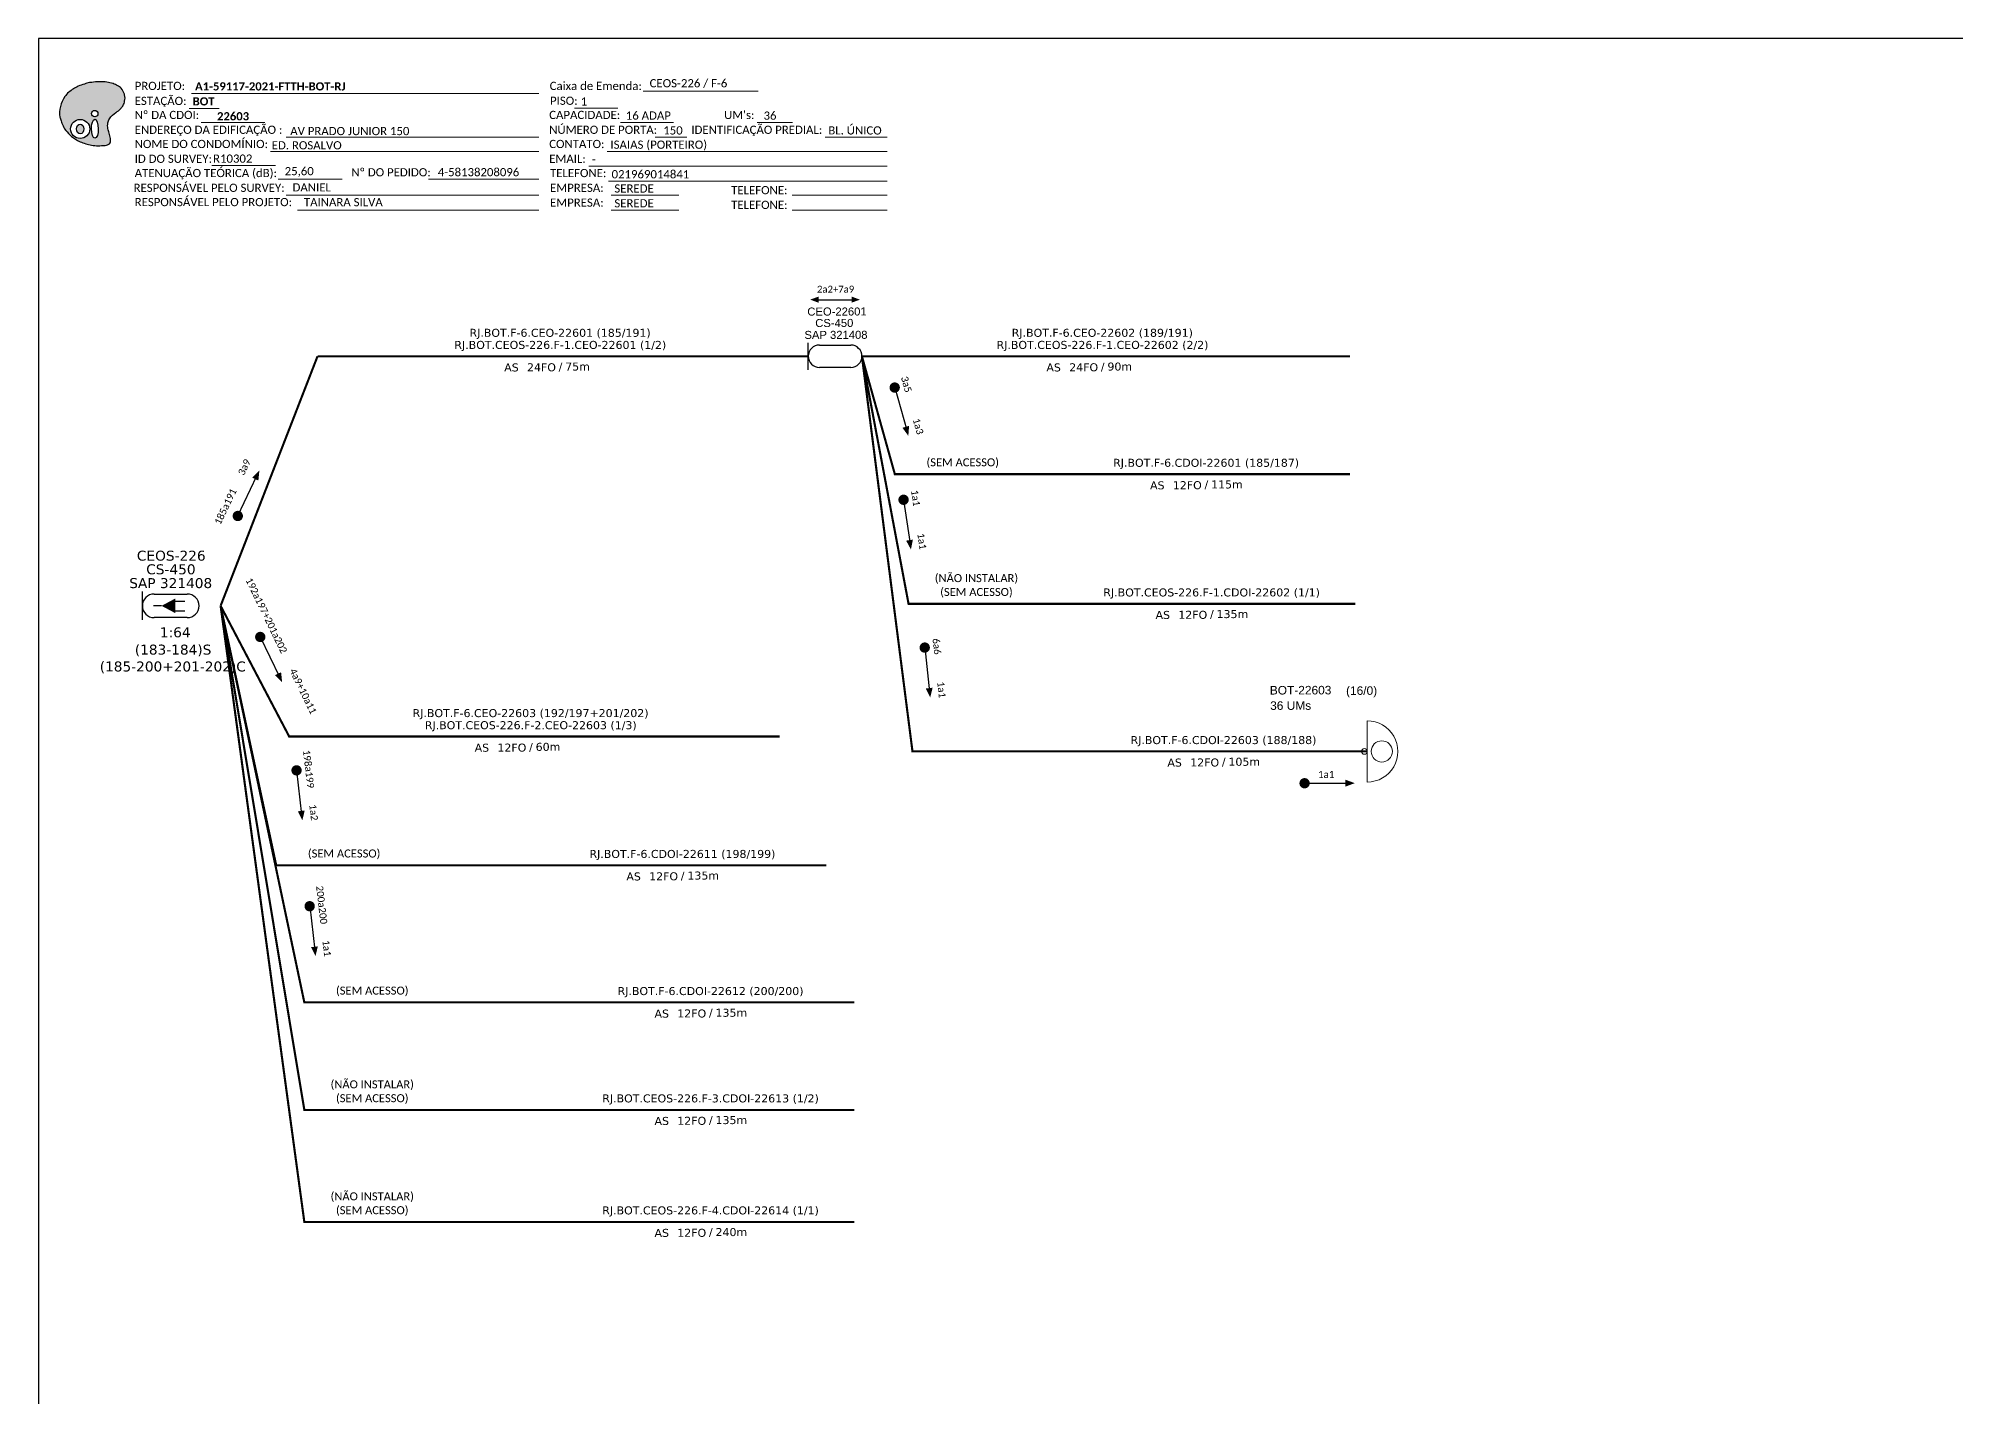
# Model space of a CAD drawing. Extents: x -89 to 749, y 705 to 1299.
# Drawn here: x -89.3 to 330, y 1002 to 1299 of the extents above; entities that cross this region are included whole.
import ezdxf
from ezdxf.enums import TextEntityAlignment as Align

# ---------------------------------------------------------------- set-up
doc = ezdxf.new("R2010")
doc.units = 0
for name, color, linetype, lineweight in [("20.0-LEGENDA DOS CDO'S", 1, 'Continuous', 0), ('20.2-CDO_POSTE', 1, 'Continuous', 5), ('40.1-ETIQUETAS', 1, 'Continuous', 20)]:
    doc.layers.add(name, color=color, linetype=linetype, lineweight=lineweight)
for name, color, linetype in [('20.4-CEOS', 1, 'Continuous'), ('CAP a instalar', 1, 'Continuous'), ('SETA', 7, 'Continuous')]:
    doc.layers.add(name, color=color, linetype=linetype)
doc.styles.add('ARIAL', font='arial.ttf')
doc.styles.add('siredit', font='verdana.ttf')
doc.styles.get("Standard").update_dxf_attribs({"font": 'arial.ttf'})
doc.styles.add('WMF-Calibri0', font='calibri.ttf')
doc.styles.add('WMF-Calibri1', font='calibrib.ttf')
doc.linetypes.add('FENCELINE1', pattern='A,0.25,-0.1,[133,ltypeshp.shx,S=0.1,R=0,X=-0.1,Y=0],-0.1,1', length=1.45)

# ---------------------------------------------------------------- blocks, each defined once
blk = doc.blocks.new('OI')
h = blk.add_hatch(color=40)
edge = h.paths.add_edge_path()
edge.add_spline(control_points=[(4.35, -0.67), (3.92, -0.99), (3.26, -1.5), (2.81, -2.59), (2.9, -3.5), (3.06, -4.27), (3.31, -4.85), (3.37, -5.39), (3.4, -5.88), (3.2, -6.4), (2.54, -6.61), (1.65, -6.63), (0.55, -6.67), (-0.56, -6.42), (-1.61, -6.14), (-2.77, -5.61), (-3.92, -4.77), (-4.89, -3.7), (-5.34, -2.65), (-5.6, -1.94), (-5.85, -0.96), (-5.71, 0.47), (-5.1, 2.02), (-4.14, 3.02), (-3.3, 3.61), (-2.37, 4.16), (-1.36, 4.44), (-0.56, 4.7), (0.79, 4.85), (2.24, 4.97), (3.79, 4.57), (4.67, 4.21), (5.44, 3.65), (5.76, 2.99), (6.03, 2.21), (6.01, 1.46), (5.72, 0.64), (5.31, 0.08), (4.88, -0.38), (4.51, -0.55), (4.35, -0.67)], knot_values=[0, 0, 0, 0, 1.60434, 2.417191, 3.427595, 4.282808, 4.776746, 5.304182, 5.888771, 6.258406, 6.858137, 7.79129, 8.986195, 10.124242, 11.187857, 12.242908, 13.953784, 15.414161, 16.515391, 17.349188, 17.675853, 19.552021, 21.515531, 22.568638, 23.63245, 24.621084, 25.782718, 26.745347, 27.142653, 29.870543, 31.004649, 31.921532, 32.709589, 33.801391, 34.042471, 35.192333, 35.971461, 36.628871, 37.254359, 37.836911, 37.836911, 37.836911, 37.836911], degree=3, periodic=0)
h.paths.add_polyline_path([(1.13, -0.87, -1), (-0.04, -0.87, -1)], flags=16)
edge = h.paths.add_edge_path(flags=16)
edge.add_ellipse((0.56, -3.59), major_axis=(-0.02, 1.71), ratio=0.361305, start_angle=0, end_angle=360)
h.paths.add_polyline_path([(-0.36, -3.62, -1), (-3.8, -3.62, -1)], flags=16)
edge = h.paths.add_edge_path(flags=0)
edge.add_ellipse((-2.08, -3.62), major_axis=(0, 0.885), ratio=0.758294, start_angle=0, end_angle=360)
at = {"color": 40}
for centre, radius in [((-2.08, -3.62), 1.72), ((0.54, -0.87), 0.587)]:
    blk.add_circle(centre, radius, dxfattribs=at)
blk.add_ellipse((-2.08, -3.62), major_axis=(0, 0.885), ratio=0.758294, start_param=-3.141592653589792, end_param=3.141592653589792, dxfattribs=at)
blk.add_ellipse((0.56, -3.59), major_axis=(-0.02, 1.71), ratio=0.361305, dxfattribs=at)
at = {"color": 40, "start_tangent": (-0.800898, -0.598801), "end_tangent": (-0.800898, -0.598801)}
blk.add_spline([(4.35, -0.67), (3.2, -1.78), (2.9, -2.54), (2.92, -3.55), (3.12, -4.38), (3.28, -4.85), (3.37, -5.37), (3.35, -5.95), (3.2, -6.29), (2.66, -6.55), (1.73, -6.63), (0.54, -6.62), (-0.58, -6.41), (-1.6, -6.11), (-2.56, -5.67), (-3.95, -4.67), (-4.89, -3.56), (-5.37, -2.56), (-5.64, -1.78), (-5.72, -1.46), (-5.63, 0.42), (-4.84, 2.22), (-4.13, 2.99), (-3.27, 3.62), (-2.4, 4.09), (-1.3, 4.47), (-0.37, 4.72), (0.02, 4.77), (2.75, 4.8), (3.85, 4.53), (4.69, 4.16), (5.31, 3.68), (5.85, 2.73), (5.93, 2.5), (5.94, 1.35), (5.67, 0.62), (5.29, 0.08), (4.84, -0.36), (4.35, -0.67)], degree=3, dxfattribs=at)
blk = doc.blocks.new('CARIMBO')
at = {"color": 7, "lineweight": 0}
for points in [[(134.48, -16.3), (159.61, -16.3)], [(35.15, -20.06), (41.7, -20.06)], [(35.66, -16.79), (111.64, -16.79)], [(119.43, -20.02), (128.92, -20.02)], [(37.81, -23.14), (51.75, -23.14)], [(129.48, -23.14), (141.1, -23.14)], [(159.42, -23.14), (167.09, -23.14)], [(56.38, -26.37), (111.64, -26.37)], [(137.07, -26.37), (144.01, -26.37)], [(174.24, -26.37), (187.8, -26.37)], [(40.13, -32.55), (54.07, -32.55)], [(52.97, -29.48), (111.64, -29.48)], [(122.56, -32.72), (187.83, -32.72)], [(126.6, -29.48), (187.83, -29.48)], [(54.67, -35.52), (68.61, -35.52)], [(126.84, -35.96), (187.83, -35.96)], [(56.38, -39.07), (111.64, -39.07)], [(127.45, -39.07), (142.25, -39.07)], [(167.06, -39.07), (187.83, -39.07)], [(58.87, -42.31), (111.64, -42.31)], [(127.45, -42.31), (142.25, -42.31)], [(167.06, -42.31), (187.83, -42.31)]]:
    blk.add_lwpolyline(points, dxfattribs=at)
at = {"color": 7, "xscale": 1.213923925163967, "yscale": 1.213923925163967, "zscale": 1.213923925163967, "rotation": 0.1532896023949059}
blk.add_blockref('OI', (13.86, -20.16), dxfattribs=at)
at = {"color": 7, "lineweight": 0, "style": 'WMF-Calibri0'}
for s, height, p in [('PROJETO:', 1.793, (23.26, -16.04)), ('Caixa de Emenda:', 1.7927, (114.02, -16.04)), ('ESTAÇÃO:', 1.793, (23.26, -19.32)), ('Nº DA CDOI:', 1.7927, (23.26, -22.39)), ('CAPACIDADE:', 1.7927, (113.91, -22.39)), ('PISO:', 1.793, (114.09, -19.28)), ("UM's:", 1.793, (152.15, -22.39)), ('ENDEREÇO DA EDIFICAÇÃO :', 1.7927, (23.26, -25.63)), ('NÚMERO DE PORTA:', 1.7927, (113.91, -25.63)), ('IDENTIFICAÇÃO PREDIAL:', 1.7927, (144.99, -25.63)), ('NOME DO CONDOMÍNIO:', 1.7927, (23.26, -28.74)), ('CONTATO:', 1.793, (113.91, -28.74)), ('ATENUAÇÃO TEÓRICA (dB):', 1.7927, (23.26, -35.09)), ('ID DO SURVEY:', 1.7927, (23.26, -31.97)), ('EMAIL:', 1.793, (113.91, -31.97)), ('TELEFONE:', 1.793, (114.09, -35.09)), ('RESPONSÁVEL PELO SURVEY:', 1.7927, (23.02, -38.32)), ('EMPRESA:', 1.793, (114.09, -38.32)), ('TELEFONE:', 1.793, (153.7, -38.83)), ('RESPONSÁVEL PELO PROJETO:', 1.7927, (23.26, -41.44)), ('EMPRESA:', 1.793, (114.09, -41.56)), ('TELEFONE:', 1.793, (153.7, -42.06))]:
    blk.add_text(s, height=height, dxfattribs=at).set_placement(p)
at = {"color": 7, "lineweight": 0, "flags": 8}
for tag, p, style in [('PROJ', (36.46, -16.13), 'WMF-Calibri1'), ('CEOS-XX', (135.87, -15.46), 'WMF-Calibri0'), ('EST', (35.94, -19.41), 'WMF-Calibri1'), ('PISO_PTR', (120.78, -19.42), 'WMF-Calibri0'), ('CAPAC.', (130.66, -22.52), 'WMF-Calibri0'), ("UC'S", (160.78, -22.54), 'WMF-Calibri0'), ('LOGRADOURO', (56.65, -25.91), 'WMF-Calibri0'), ('N°', (138.85, -25.77), 'WMF-Calibri0'), ('N°PREDIO', (174.94, -25.77), 'WMF-Calibri0'), ('NOME_DO_COND.', (53.23, -29.02), 'WMF-Calibri0'), ('NOME_DO_CONTATO', (127.3, -28.89), 'WMF-Calibri0'), ('_ID_', (40.39, -31.94), 'WMF-Calibri0'), ('O_POTEN', (56.06, -34.68), 'WMF-Calibri0'), ('EMAIL', (123.26, -32.12), 'WMF-Calibri0'), ('RES_SURVEY', (57.78, -38.23), 'WMF-Calibri0'), ('TELEFONE', (127.55, -35.36), 'WMF-Calibri0'), ('EMP_RESP_SURVEY', (128.16, -38.47), 'WMF-Calibri0'), ('CONT_RESP_SURVEY', (167.76, -38.47), 'WMF-Calibri0'), ('RES_PROJ', (60.27, -41.47), 'WMF-Calibri0'), ('EMP_RESP_PROJ', (128.16, -41.71), 'WMF-Calibri0'), ('CONT_RESP_PROJ', (167.76, -41.71), 'WMF-Calibri0')]:
    blk.add_attdef(tag, p, '', height=1.79, dxfattribs=dict(at, style=style))
at = {"color": 7, "lineweight": 0, "style": 'WMF-Calibri1', "flags": 8}
blk.add_attdef("N° CDO'S", text='', height=1.79, dxfattribs=at).set_placement((44.78, -22.68), align=Align.CENTER)
blk = doc.blocks.new('ETIQUETA_RS5F')
at = {"layer": '40.1-ETIQUETAS', "color": 0, "style": 'siredit'}
blk.add_text('/', height=1.5, dxfattribs=at).set_placement((1.58, -1.95), align=Align.MIDDLE_RIGHT)
for tag, p in [('ETIQUETA_R_PRIMARIA', (1.21, 4.1)), ('ETIQUETA_R_SECUNDARIA', (1.21, 2.1)), ('F_ATIVAS/F_MORTAS', (1.14, -4.24))]:
    blk.add_attdef(tag, text='', height=1.5, dxfattribs=at).set_placement(p, align=Align.MIDDLE_CENTER)
for tag, p in [('TIPO_CABO', (-6.58, -2.12)), ('CAP_CABO', (0.4, -2.09))]:
    blk.add_attdef(tag, text='', height=1.5, dxfattribs=at).set_placement(p, align=Align.MIDDLE_RIGHT)
blk.add_attdef('METROS', text='', height=1.5, dxfattribs=at).set_placement((2.14, -1.95), align=Align.MIDDLE_LEFT)
for tag, p in [('FUSÃO_1', (0.85, -8.39)), ('FUSÃO_2', (0.85, -10.6)), ('FUSÃO_3', (0.85, -12.93)), ('FUSÃO_4', (0.85, -15.14)), ('FUSÃO_5', (0.85, -17.16))]:
    blk.add_attdef(tag, text='', height=1.5, dxfattribs=at).set_placement(p, align=Align.CENTER)
blk = doc.blocks.new('CEOS_RP_CT_DRT')
at = {"layer": '20.4-CEOS', "color": 0}
for p, q in [((-4.54, 1.19), (-1.19, 1.19)), ((-1.19, -1.19), (-4.54, -1.19))]:
    blk.add_line(p, q, dxfattribs=at)
for points in [[(-5.73, -1.43), (-5.73, 1.44)], [(-3.79, 0), (-4.59, 0)], [(-2.47, 0.48), (-1.45, 0.48)], [(-2.47, -0.52), (-1.45, -0.52)]]:
    blk.add_lwpolyline(points, dxfattribs=at)
blk.add_lwpolyline([(-3.79, 0, 0, 1.47, 0), (-2.41, 0, 1.47, 1.47, 0)], format="xyseb", dxfattribs=at)
for centre, start, end in [((-4.54, 0), 90, 270), ((-1.19, 0), 270, 90)]:
    blk.add_arc(centre, 1.19, start, end, dxfattribs=at)
at = {"layer": '20.4-CEOS', "color": 7, "style": 'siredit'}
for tag, p in [('Nº_DA_CEOS', (-2.86, 5.6)), ('LOCAL', (-2.86, 4.24)), ('SAP', (-2.86, 2.78)), ('RACIO_SPLITAGEM', (-2.86, -1.88)), ('FIBRAS_SPLITTER', (-2.86, -3.58)), ('FIBRAS_TOP_C', (-2.86, -5.08)), ('RESERVA_FINAIS', (-2.86, -6.39))]:
    blk.add_attdef(tag, text='', height=1.01, dxfattribs=at).set_placement(p, align=Align.TOP_CENTER)
blk = doc.blocks.new('CDOE-TEXTO PADRÃO')
at = {"layer": "20.0-LEGENDA DOS CDO'S", "color": 0, "style": 'ARIAL'}
for tag, p in [('CDO_N', (0.49, 7.39)), ('CORDOALHA', (0.5, 4.33)), ('SAP', (0.51, 1.67)), ('SPLITER_1', (0.59, -0.91)), ('SPLITER_2', (0.6, -3.55)), ('(XX-XX_F)S', (0.54, -8.29)), ('(XX-XX_L)S', (0.55, -10.83)), ('UMS', (0.55, -13.15))]:
    blk.add_attdef(tag, p, '', height=1.7, rotation=0.118, dxfattribs=at)
blk.add_attdef('FIBRAS_UTILIZADAS', text='', height=1.7, rotation=0.118, dxfattribs=at).set_placement((19.77, 7.43), align=Align.CENTER)

msp = doc.modelspace()

# ---------------------------------------------------------------- linework, layer by layer
msp.add_lwpolyline([(-89.32, 705.02), (749.25, 705.02), (749.25, 1299.02), (-89.32, 1299.02), (-89.32, 705.02)])
at = {"color": 7, "lineweight": 0}
msp.add_lwpolyline([(-4.01, 1268.26), (20.14, 1268.26)], dxfattribs=at)
at = {"const_width": 1.13}
for points in [[(97.8, 1223.21, 1), (98.11, 1222.13, 1)], [(99.81, 1198.69, 1), (99.97, 1197.57, 1)], [(-45.94, 1194.08, 1), (-45.46, 1195.1, 1)], [(-41.03, 1168.64, -1), (-40.54, 1167.62, -1)], [(104.46, 1166.37, 1), (104.58, 1165.25, 1)], [(-32.92, 1139.52, 1), (-32.79, 1138.4, 1)], [(187.03, 1136.15, 1), (188.15, 1136.15, 1)], [(-30.05, 1109.82, 1), (-29.92, 1108.7, 1)]]:
    msp.add_lwpolyline(points, format="xyb", close=True, dxfattribs=at)
at = {"layer": '20.4-CEOS', "color": 5}
for p, q in [((79.03, 1226.56), (79.03, 1232.46)), ((81.48, 1231.96), (88.34, 1231.96)), ((88.34, 1227.07), (81.48, 1227.07))]:
    msp.add_line(p, q, dxfattribs=at)
for centre, start, end in [((81.48, 1229.51), 90, 270), ((88.34, 1229.51), 270, 90)]:
    msp.add_arc(centre, 2.45, start, end, dxfattribs=at)
at = {"layer": '40.1-ETIQUETAS'}
msp.add_line((201.29, 1136.4), (201.29, 1149.82), dxfattribs=at)
for centre, major_axis, start_param, end_param in [((201.29, 1143.11), (-4.74, 4.74), 2.356194, 5.497787), ((204.48, 1143.11), (1.64, 1.64), 3.926991, 10.210176), ((200.67, 1143.11), (-0.439, 0.439), 2.356194490191767, 8.639379797371353)]:
    msp.add_ellipse(centre, major_axis=major_axis, ratio=1, start_param=start_param, end_param=end_param, dxfattribs=at)
at = {"layer": 'CAP a instalar', "color": 7, "linetype": 'FENCELINE1', "ltscale": 2, "const_width": 0.467}
for points in [[(-49.46, 1174.94), (-28.26, 1229.51)], [(79.03, 1229.51), (-28.26, 1229.51)], [(90.78, 1229.51), (97.98, 1203.74), (197.5, 1203.74)], [(90.78, 1229.51), (197.5, 1229.51)], [(72.83, 1146.36), (-34.46, 1146.36), (-49.46, 1174.94)], [(-49.46, 1174.94), (-37.3, 1118.21), (82.98, 1118.21)], [(-49.46, 1174.94), (-31.15, 1088.23), (89.13, 1088.23)]]:
    msp.add_lwpolyline(points, dxfattribs=at)
at = {"layer": 'CAP a instalar', "color": 8, "linetype": 'FENCELINE1', "ltscale": 2, "const_width": 0.467}
for points in [[(90.78, 1229.51), (100.98, 1175.39), (198.7, 1175.39)], [(-49.46, 1174.94), (-31.15, 1040.21), (89.13, 1040.21)], [(-49.46, 1174.94), (-31.15, 1064.7), (89.13, 1064.7)]]:
    msp.add_lwpolyline(points, dxfattribs=at)
at = {"layer": 'CAP a instalar', "linetype": 'FENCELINE1', "ltscale": 2, "const_width": 0.467}
msp.add_lwpolyline([(90.78, 1229.51), (101.84, 1143.11), (201.29, 1143.11)], dxfattribs=at)
at = {"layer": 'SETA'}
for points in [[(80.61, 1241.88), (89.21, 1241.88)], [(97.95, 1222.67), (100.57, 1213.33)], [(-45.7, 1194.59), (-41.53, 1203.35)], [(99.89, 1198.13), (101.3, 1188.53)], [(-40.78, 1168.13), (-36.56, 1159.4)], [(104.52, 1165.81), (105.57, 1156.17)], [(-32.85, 1138.96), (-31.74, 1129.32)], [(187.59, 1136.15), (197.29, 1136.15)], [(-29.98, 1109.26), (-28.87, 1099.62)]]:
    msp.add_lwpolyline(points, dxfattribs=at)
for points in [[(81.3, 1242.56), (79.47, 1241.89), (81.3, 1241.22)], [(88.52, 1242.56), (90.35, 1241.89), (88.52, 1241.22)], [(101.1, 1214.29), (100.93, 1212.1), (99.65, 1213.88)], [(-42.55, 1202.97), (-40.98, 1204.52), (-41.2, 1202.33)], [(101.94, 1189.41), (101.5, 1187.26), (100.45, 1189.2)], [(-37.59, 1159.77), (-36.01, 1158.24), (-36.23, 1160.42)], [(106.24, 1157.03), (105.72, 1154.89), (104.75, 1156.86)], [(196.51, 1136.92), (198.58, 1136.17), (196.51, 1135.41)], [(-31.07, 1130.18), (-31.58, 1128.04), (-32.56, 1130.01)], [(-28.2, 1100.48), (-28.71, 1098.34), (-29.69, 1100.31)]]:
    msp.add_solid(points, dxfattribs=at)

# ---------------------------------------------------------------- block references
ref = msp.add_blockref('CARIMBO', (-91.51, 1303.77))
ref.add_attrib('PROJ', 'A1-59117-2021-FTTH-BOT-RJ', (-55.05, 1287.63), dxfattribs={"color": 7, "lineweight": 0, "height": 1.7927, "style": 'WMF-Calibri1'})
ref.add_attrib('EST', 'BOT', (-55.57, 1284.35), dxfattribs={"color": 7, "lineweight": 0, "height": 1.793, "style": 'WMF-Calibri1'})
ref.add_attrib("N° CDO'S", '22603', dxfattribs={"color": 7, "lineweight": 0, "height": 1.793, "style": 'WMF-Calibri1'}).set_placement((-46.73, 1281.09), align=Align.CENTER)
ref.add_attrib('LOGRADOURO', ' AV PRADO JUNIOR 150', (-34.86, 1277.86), dxfattribs={"color": 7, "lineweight": 0, "height": 1.7927, "style": 'WMF-Calibri0'})
ref.add_attrib('NOME_DO_COND.', 'ED. ROSALVO', (-38.28, 1274.74), dxfattribs={"color": 7, "lineweight": 0, "height": 1.7927, "style": 'WMF-Calibri0'})
ref.add_attrib('_ID_', 'R10302', (-51.11, 1271.83), dxfattribs={"color": 7, "lineweight": 0, "height": 1.793, "style": 'WMF-Calibri0'})
ref.add_attrib('O_POTEN', '25,60', (-35.45, 1269.09), dxfattribs={"color": 7, "lineweight": 0, "height": 1.793, "style": 'WMF-Calibri0'})
ref.add_attrib('RES_SURVEY', 'DANIEL', (-33.73, 1265.54), dxfattribs={"color": 7, "lineweight": 0, "height": 1.793, "style": 'WMF-Calibri0'})
ref.add_attrib('RES_PROJ', 'TAINARA SILVA', (-31.24, 1262.3), dxfattribs={"color": 7, "lineweight": 0, "height": 1.7927, "style": 'WMF-Calibri0'})
ref.add_attrib('CEOS-XX', 'CEOS-226 / F-6', (44.36, 1288.31), dxfattribs={"color": 7, "lineweight": 0, "height": 1.7927, "style": 'WMF-Calibri0'})
ref.add_attrib('CAPAC.', '16 ADAP', (39.15, 1281.25), dxfattribs={"color": 7, "lineweight": 0, "height": 1.793, "style": 'WMF-Calibri0'})
ref.add_attrib("UC'S", '36', (69.27, 1281.23), dxfattribs={"color": 7, "lineweight": 0, "height": 1.793, "style": 'WMF-Calibri0'})
ref.add_attrib('PISO_PTR', '1', (29.28, 1284.34), dxfattribs={"color": 7, "lineweight": 0, "height": 1.79, "style": 'WMF-Calibri0'})
ref.add_attrib('N°', '150', (47.34, 1278), dxfattribs={"color": 7, "lineweight": 0, "height": 1.793, "style": 'WMF-Calibri0'})
ref.add_attrib('N°PREDIO', 'BL. ÚNICO', (83.43, 1278), dxfattribs={"color": 7, "lineweight": 0, "height": 1.793, "style": 'WMF-Calibri0'})
ref.add_attrib('NOME_DO_CONTATO', 'ISAIAS (PORTEIRO)', (35.79, 1274.88), dxfattribs={"color": 7, "lineweight": 0, "height": 1.7927, "style": 'WMF-Calibri0'})
ref.add_attrib('EMAIL', '-', (31.75, 1271.65), dxfattribs={"color": 7, "lineweight": 0, "height": 1.79, "style": 'WMF-Calibri0'})
ref.add_attrib('TELEFONE', '021969014841', (36.04, 1268.41), dxfattribs={"color": 7, "lineweight": 0, "height": 1.7927, "style": 'WMF-Calibri0'})
ref.add_attrib('EMP_RESP_SURVEY', 'SEREDE', (36.65, 1265.3), dxfattribs={"color": 7, "lineweight": 0, "height": 1.793, "style": 'WMF-Calibri0'})
ref.add_attrib('EMP_RESP_PROJ', 'SEREDE', (36.65, 1262.06), dxfattribs={"color": 7, "lineweight": 0, "height": 1.793, "style": 'WMF-Calibri0'})
at = {"layer": '20.2-CDO_POSTE', "color": 5}
ref = msp.add_blockref('CDOE-TEXTO PADRÃO', (78.73, 1231.41), dxfattribs=dict(at, xscale=1.034482322246155, yscale=1.034482322246155, zscale=1.034482322246155))
ref.add_attrib('CDO_N', 'CEO-22601', (78.85, 1238.4), dxfattribs={"layer": "20.0-LEGENDA DOS CDO'S", "color": 0, "height": 1.758, "rotation": 0.118, "style": 'ARIAL'})
ref.add_attrib('CORDOALHA', 'CS-450', (80.58, 1235.9), dxfattribs={"layer": "20.0-LEGENDA DOS CDO'S", "color": 0, "height": 1.758, "rotation": 0.118, "style": 'ARIAL'})
ref.add_attrib('SAP', 'SAP 321408', (78.22, 1233.3), dxfattribs={"layer": "20.0-LEGENDA DOS CDO'S", "color": 0, "height": 1.758, "rotation": 0.118, "style": 'ARIAL'})
at = {"layer": '20.4-CEOS', "color": 7}
ref = msp.add_blockref('CEOS_RP_CT_DRT', (-54.18, 1174.94), dxfattribs=dict(at, xscale=2.161665797233581, yscale=2.161665797233581, zscale=2.161665797233581))
ref.add_attrib('Nº_DA_CEOS', 'CEOS-226', dxfattribs={"color": 7, "height": 2.183, "style": 'siredit'}).set_placement((-60.25, 1187), align=Align.TOP_CENTER)
ref.add_attrib('LOCAL', 'CS-450', dxfattribs={"color": 7, "height": 2.183, "style": 'siredit'}).set_placement((-60.33, 1184.02), align=Align.TOP_CENTER)
ref.add_attrib('SAP', 'SAP 321408', dxfattribs={"color": 7, "height": 2.183, "style": 'siredit'}).set_placement((-60.37, 1181), align=Align.TOP_CENTER)
ref.add_attrib('RACIO_SPLITAGEM', '1:64', dxfattribs={"color": 7, "height": 2.183, "style": 'siredit'}).set_placement((-59.38, 1170.24), align=Align.TOP_CENTER)
ref.add_attrib('FIBRAS_SPLITTER', '(183-184)S', dxfattribs={"color": 7, "height": 2.183, "style": 'siredit'}).set_placement((-59.85, 1166.46), align=Align.TOP_CENTER)
ref.add_attrib('FIBRAS_TOP_C', '(185-200+201-202)C', dxfattribs={"color": 7, "height": 2.1826, "style": 'siredit'}).set_placement((-59.92, 1162.77), align=Align.TOP_CENTER)
at = {"layer": '40.1-ETIQUETAS', "color": 7}
ref = msp.add_blockref('ETIQUETA_RS5F', (23.44, 1229.54), dxfattribs=dict(at, xscale=1.16639998499977, yscale=1.16639998499977, zscale=1.16639998499977))
ref.add_attrib('ETIQUETA_R_PRIMARIA', 'RJ.BOT.F-6.CEO-22601 (185/191)', dxfattribs={"color": 0, "height": 1.7496, "style": 'siredit'}).set_placement((24.78, 1234.64), align=Align.MIDDLE_CENTER)
ref.add_attrib('ETIQUETA_R_SECUNDARIA', 'RJ.BOT.CEOS-226.F-1.CEO-22601 (1/2)', dxfattribs={"color": 0, "height": 1.7496, "style": 'siredit'}).set_placement((24.82, 1231.99), align=Align.MIDDLE_CENTER)
ref.add_attrib('TIPO_CABO', 'AS', dxfattribs={"color": 0, "height": 1.75, "style": 'siredit'}).set_placement((15.72, 1227.07), align=Align.MIDDLE_RIGHT)
ref.add_attrib('CAP_CABO', '24FO', dxfattribs={"color": 0, "height": 1.75, "style": 'siredit'}).set_placement((23.87, 1227.1), align=Align.MIDDLE_RIGHT)
ref.add_attrib('METROS', '75m', dxfattribs={"color": 0, "height": 1.75, "style": 'siredit'}).set_placement((25.9, 1227.26), align=Align.MIDDLE_LEFT)
ref = msp.add_blockref('ETIQUETA_RS5F', (142.01, 1229.54), dxfattribs=dict(at, xscale=1.16639998499977, yscale=1.16639998499977, zscale=1.16639998499977))
ref.add_attrib('ETIQUETA_R_PRIMARIA', 'RJ.BOT.F-6.CEO-22602 (189/191)', dxfattribs={"color": 0, "height": 1.7496, "style": 'siredit'}).set_placement((143.35, 1234.64), align=Align.MIDDLE_CENTER)
ref.add_attrib('ETIQUETA_R_SECUNDARIA', 'RJ.BOT.CEOS-226.F-1.CEO-22602 (2/2)', dxfattribs={"color": 0, "height": 1.7496, "style": 'siredit'}).set_placement((143.39, 1231.99), align=Align.MIDDLE_CENTER)
ref.add_attrib('TIPO_CABO', 'AS', dxfattribs={"color": 0, "height": 1.75, "style": 'siredit'}).set_placement((134.29, 1227.07), align=Align.MIDDLE_RIGHT)
ref.add_attrib('CAP_CABO', '24FO', dxfattribs={"color": 0, "height": 1.75, "style": 'siredit'}).set_placement((142.44, 1227.1), align=Align.MIDDLE_RIGHT)
ref.add_attrib('METROS', '90m', dxfattribs={"color": 0, "height": 1.75, "style": 'siredit'}).set_placement((144.47, 1227.26), align=Align.MIDDLE_LEFT)
ref = msp.add_blockref('ETIQUETA_RS5F', (164.67, 1203.76), dxfattribs=dict(at, xscale=1.16639998499977, yscale=1.16639998499977, zscale=1.16639998499977))
ref.add_attrib('ETIQUETA_R_SECUNDARIA', 'RJ.BOT.F-6.CDOI-22601 (185/187)', dxfattribs={"color": 0, "height": 1.7496, "style": 'siredit'}).set_placement((166.05, 1206.22), align=Align.MIDDLE_CENTER)
ref.add_attrib('TIPO_CABO', 'AS', dxfattribs={"color": 0, "height": 1.75, "style": 'siredit'}).set_placement((156.96, 1201.29), align=Align.MIDDLE_RIGHT)
ref.add_attrib('CAP_CABO', '12FO', dxfattribs={"color": 0, "height": 1.75, "style": 'siredit'}).set_placement((165.1, 1201.32), align=Align.MIDDLE_RIGHT)
ref.add_attrib('METROS', '115m', dxfattribs={"color": 0, "height": 1.75, "style": 'siredit'}).set_placement((167.14, 1201.48), align=Align.MIDDLE_LEFT)
at = {"layer": '40.1-ETIQUETAS', "color": 8}
ref = msp.add_blockref('ETIQUETA_RS5F', (165.88, 1175.42), dxfattribs=dict(at, xscale=1.16639998499977, yscale=1.16639998499977, zscale=1.16639998499977))
ref.add_attrib('ETIQUETA_R_SECUNDARIA', 'RJ.BOT.CEOS-226.F-1.CDOI-22602 (1/1)', dxfattribs={"color": 0, "height": 1.7496, "style": 'siredit'}).set_placement((167.26, 1177.87), align=Align.MIDDLE_CENTER)
ref.add_attrib('TIPO_CABO', 'AS', dxfattribs={"color": 0, "height": 1.75, "style": 'siredit'}).set_placement((158.16, 1172.95), align=Align.MIDDLE_RIGHT)
ref.add_attrib('CAP_CABO', '12FO', dxfattribs={"color": 0, "height": 1.75, "style": 'siredit'}).set_placement((166.3, 1172.98), align=Align.MIDDLE_RIGHT)
ref.add_attrib('METROS', '135m', dxfattribs={"color": 0, "height": 1.75, "style": 'siredit'}).set_placement((168.34, 1173.14), align=Align.MIDDLE_LEFT)
at = {"layer": '40.1-ETIQUETAS'}
ref = msp.add_blockref('CDOE-TEXTO PADRÃO', (187.99, 1143.07), dxfattribs=dict(at, xscale=1.09648293559315, yscale=1.09648293559315, zscale=1.09648293559315))
ref.add_attrib('CDO_N', 'BOT-22603', (179.99, 1155.55), dxfattribs={"layer": "20.0-LEGENDA DOS CDO'S", "color": 0, "height": 1.864, "rotation": 0.118, "style": 'ARIAL'})
ref.add_attrib('CORDOALHA', '36 UMs', (180.06, 1152.19), dxfattribs={"layer": "20.0-LEGENDA DOS CDO'S", "color": 0, "height": 1.864, "rotation": 0.118, "style": 'ARIAL'})
ref.add_attrib('FIBRAS_UTILIZADAS', '       (16/0)', dxfattribs={"layer": "20.0-LEGENDA DOS CDO'S", "color": 0, "height": 1.8639, "rotation": 0.118, "style": 'ARIAL'}).set_placement((197.53, 1155.47), align=Align.CENTER)
at = {"layer": '40.1-ETIQUETAS', "color": 7}
ref = msp.add_blockref('ETIQUETA_RS5F', (16.98, 1146.38), dxfattribs=dict(at, xscale=1.16639998499977, yscale=1.16639998499977, zscale=1.16639998499977))
ref.add_attrib('ETIQUETA_R_PRIMARIA', 'RJ.BOT.F-6.CEO-22603 (192/197+201/202)', dxfattribs={"color": 0, "height": 1.7496, "style": 'siredit'}).set_placement((18.32, 1151.49), align=Align.MIDDLE_CENTER)
ref.add_attrib('ETIQUETA_R_SECUNDARIA', 'RJ.BOT.CEOS-226.F-2.CEO-22603 (1/3)', dxfattribs={"color": 0, "height": 1.7496, "style": 'siredit'}).set_placement((18.36, 1148.84), align=Align.MIDDLE_CENTER)
ref.add_attrib('TIPO_CABO', 'AS', dxfattribs={"color": 0, "height": 1.75, "style": 'siredit'}).set_placement((9.26, 1143.92), align=Align.MIDDLE_RIGHT)
ref.add_attrib('CAP_CABO', '12FO', dxfattribs={"color": 0, "height": 1.75, "style": 'siredit'}).set_placement((17.4, 1143.94), align=Align.MIDDLE_RIGHT)
ref.add_attrib('METROS', '60m', dxfattribs={"color": 0, "height": 1.75, "style": 'siredit'}).set_placement((19.44, 1144.11), align=Align.MIDDLE_LEFT)
at = {"layer": '40.1-ETIQUETAS'}
ref = msp.add_blockref('ETIQUETA_RS5F', (168.47, 1143.13), dxfattribs=dict(at, xscale=1.16639998499977, yscale=1.16639998499977, zscale=1.16639998499977))
ref.add_attrib('ETIQUETA_R_SECUNDARIA', 'RJ.BOT.F-6.CDOI-22603 (188/188)', dxfattribs={"color": 0, "height": 1.7496, "style": 'siredit'}).set_placement((169.85, 1145.59), align=Align.MIDDLE_CENTER)
ref.add_attrib('TIPO_CABO', 'AS', dxfattribs={"color": 0, "height": 1.75, "style": 'siredit'}).set_placement((160.75, 1140.67), align=Align.MIDDLE_RIGHT)
ref.add_attrib('CAP_CABO', '12FO', dxfattribs={"color": 0, "height": 1.75, "style": 'siredit'}).set_placement((168.9, 1140.69), align=Align.MIDDLE_RIGHT)
ref.add_attrib('METROS', '105m', dxfattribs={"color": 0, "height": 1.75, "style": 'siredit'}).set_placement((170.93, 1140.85), align=Align.MIDDLE_LEFT)
at = {"layer": '40.1-ETIQUETAS', "color": 7}
ref = msp.add_blockref('ETIQUETA_RS5F', (50.15, 1118.24), dxfattribs=dict(at, xscale=1.16639998499977, yscale=1.16639998499977, zscale=1.16639998499977))
ref.add_attrib('ETIQUETA_R_SECUNDARIA', 'RJ.BOT.F-6.CDOI-22611 (198/199)', dxfattribs={"color": 0, "height": 1.7496, "style": 'siredit'}).set_placement((51.53, 1120.69), align=Align.MIDDLE_CENTER)
ref.add_attrib('TIPO_CABO', 'AS', dxfattribs={"color": 0, "height": 1.75, "style": 'siredit'}).set_placement((42.44, 1115.77), align=Align.MIDDLE_RIGHT)
ref.add_attrib('CAP_CABO', '12FO', dxfattribs={"color": 0, "height": 1.75, "style": 'siredit'}).set_placement((50.58, 1115.8), align=Align.MIDDLE_RIGHT)
ref.add_attrib('METROS', '135m', dxfattribs={"color": 0, "height": 1.75, "style": 'siredit'}).set_placement((52.62, 1115.96), align=Align.MIDDLE_LEFT)
ref = msp.add_blockref('ETIQUETA_RS5F', (56.3, 1088.25), dxfattribs=dict(at, xscale=1.16639998499977, yscale=1.16639998499977, zscale=1.16639998499977))
ref.add_attrib('ETIQUETA_R_SECUNDARIA', 'RJ.BOT.F-6.CDOI-22612 (200/200)', dxfattribs={"color": 0, "height": 1.7496, "style": 'siredit'}).set_placement((57.68, 1090.71), align=Align.MIDDLE_CENTER)
ref.add_attrib('TIPO_CABO', 'AS', dxfattribs={"color": 0, "height": 1.75, "style": 'siredit'}).set_placement((48.59, 1085.78), align=Align.MIDDLE_RIGHT)
ref.add_attrib('CAP_CABO', '12FO', dxfattribs={"color": 0, "height": 1.75, "style": 'siredit'}).set_placement((56.73, 1085.81), align=Align.MIDDLE_RIGHT)
ref.add_attrib('METROS', '135m', dxfattribs={"color": 0, "height": 1.75, "style": 'siredit'}).set_placement((58.77, 1085.97), align=Align.MIDDLE_LEFT)
at = {"layer": '40.1-ETIQUETAS', "color": 8}
ref = msp.add_blockref('ETIQUETA_RS5F', (56.3, 1064.78), dxfattribs=dict(at, xscale=1.16639998499977, yscale=1.16639998499977, zscale=1.16639998499977))
ref.add_attrib('ETIQUETA_R_SECUNDARIA', 'RJ.BOT.CEOS-226.F-3.CDOI-22613 (1/2)', dxfattribs={"color": 0, "height": 1.7496, "style": 'siredit'}).set_placement((57.68, 1067.24), align=Align.MIDDLE_CENTER)
ref.add_attrib('TIPO_CABO', 'AS', dxfattribs={"color": 0, "height": 1.75, "style": 'siredit'}).set_placement((48.59, 1062.31), align=Align.MIDDLE_RIGHT)
ref.add_attrib('CAP_CABO', '12FO', dxfattribs={"color": 0, "height": 1.75, "style": 'siredit'}).set_placement((56.73, 1062.34), align=Align.MIDDLE_RIGHT)
ref.add_attrib('METROS', '135m', dxfattribs={"color": 0, "height": 1.75, "style": 'siredit'}).set_placement((58.77, 1062.5), align=Align.MIDDLE_LEFT)
ref = msp.add_blockref('ETIQUETA_RS5F', (56.3, 1040.29), dxfattribs=dict(at, xscale=1.16639998499977, yscale=1.16639998499977, zscale=1.16639998499977))
ref.add_attrib('ETIQUETA_R_SECUNDARIA', 'RJ.BOT.CEOS-226.F-4.CDOI-22614 (1/1)', dxfattribs={"color": 0, "height": 1.7496, "style": 'siredit'}).set_placement((57.68, 1042.75), align=Align.MIDDLE_CENTER)
ref.add_attrib('TIPO_CABO', 'AS', dxfattribs={"color": 0, "height": 1.75, "style": 'siredit'}).set_placement((48.59, 1037.83), align=Align.MIDDLE_RIGHT)
ref.add_attrib('CAP_CABO', '12FO', dxfattribs={"color": 0, "height": 1.75, "style": 'siredit'}).set_placement((56.73, 1037.85), align=Align.MIDDLE_RIGHT)
ref.add_attrib('METROS', '240m', dxfattribs={"color": 0, "height": 1.75, "style": 'siredit'}).set_placement((58.77, 1038.01), align=Align.MIDDLE_LEFT)

# ---------------------------------------------------------------- texts
at = {"color": 7, "lineweight": 0, "style": 'WMF-Calibri0'}
msp.add_text('Nº DO PEDIDO:', height=1.7927, dxfattribs=at).set_placement((-20.88, 1268.84))
at = {"attachment_point": 5}
for s, insert, char_height, width in [('\\C7;\\fCalibri|b0|i0|c0|p34;2a2+7a9', (85.03, 1244.17), 1.5, 25.3588), ('{\\fCalibri|b0|i0|c0|p34;\\C7;1a1}', (192.31, 1138.08), 1.5342, 28.6065)]:
    msp.add_mtext(s, dxfattribs=dict(at, insert=insert, char_height=char_height, width=width))
at = {"char_height": 1.5342, "width": 28.6065, "attachment_point": 5}
for s, insert, rotation in [('\\C7;\\fCalibri|b0|i0|c0|p34;3a5', (100.51, 1223.37), 285.6597), ('{\\fCalibri|b0|i0|c0|p34;\\C7;1a3}', (103.09, 1214.18), 285.6597), ('\\C7;\\fCalibri|b0|i0|c0|p34;3a9', (-44.28, 1205.26), 64.4954), ('{\\fCalibri|b0|i0|c0|p34;\\C7;185a191}', (-48.39, 1196.65), 64.4954), ('\\C7;\\fCalibri|b0|i0|c0|p34;1a1', (102.52, 1198.5), 278.3212), ('\\C7;\\fCalibri|b0|i0|c0|p34;1a1', (103.9, 1189.05), 278.3212), ('{\\fCalibri|b0|i0|c0|p34;\\C7;192a197+201a202}', (-39.44, 1172.82), 295.8238), ('\\C7;\\fCalibri|b0|i0|c0|p34;6a6', (107.16, 1166.08), 276.2064), ('{\\fCalibri|b0|i0|c0|p34;\\C7;4a9+10a11}', (-31.41, 1156.27), 295.8238), ('{\\fCalibri|b0|i0|c0|p34;\\C7;1a1}', (108.19, 1156.59), 276.2064), ('{\\fCalibri|b0|i0|c0|p34;\\C7;198a199}', (-30.22, 1139.25), 276.5963), ('{\\fCalibri|b0|i0|c0|p34;\\C7;1a2}', (-29.12, 1129.76), 276.5963), ('{\\fCalibri|b0|i0|c0|p34;\\C7;200a200}', (-27.35, 1109.55), 276.5963), ('{\\fCalibri|b0|i0|c0|p34;\\C7;1a1}', (-26.25, 1100.06), 276.5963)]:
    msp.add_mtext(s, dxfattribs=dict(at, insert=insert, rotation=rotation))
at = {"color": 7, "lineweight": 0, "style": 'WMF-Calibri0', "flags": 8}
msp.add_attdef('4-58138208096', (-1.97, 1268.87), '', height=1.79, dxfattribs=at)
at = {"layer": '40.1-ETIQUETAS', "color": 7, "char_height": 1.75, "width": 25.3588, "attachment_point": 5}
for insert in [(112.83, 1206.13), (-22.45, 1120.6), (-16.3, 1090.62)]:
    msp.add_mtext('{\\fCalibri|b0|i0|c0|p34;(SEM ACESSO)}', dxfattribs=dict(at, insert=insert))
at = {"layer": '40.1-ETIQUETAS', "color": 8, "char_height": 1.75, "width": 25.3588, "attachment_point": 5}
for s, insert in [('{\\fCalibri|b0|i0|c0|p34;(NÃO INSTALAR)}', (115.83, 1180.81)), ('{\\fCalibri|b0|i0|c0|p34;(SEM ACESSO)}', (115.83, 1177.78)), ('{\\fCalibri|b0|i0|c0|p34;(NÃO INSTALAR)}', (-16.3, 1070.12)), ('{\\fCalibri|b0|i0|c0|p34;(SEM ACESSO)}', (-16.3, 1067.09)), ('{\\fCalibri|b0|i0|c0|p34;(NÃO INSTALAR)}', (-16.3, 1045.63)), ('{\\fCalibri|b0|i0|c0|p34;(SEM ACESSO)}', (-16.3, 1042.6))]:
    msp.add_mtext(s, dxfattribs=dict(at, insert=insert))

doc.saveas('drawing.dxf')
